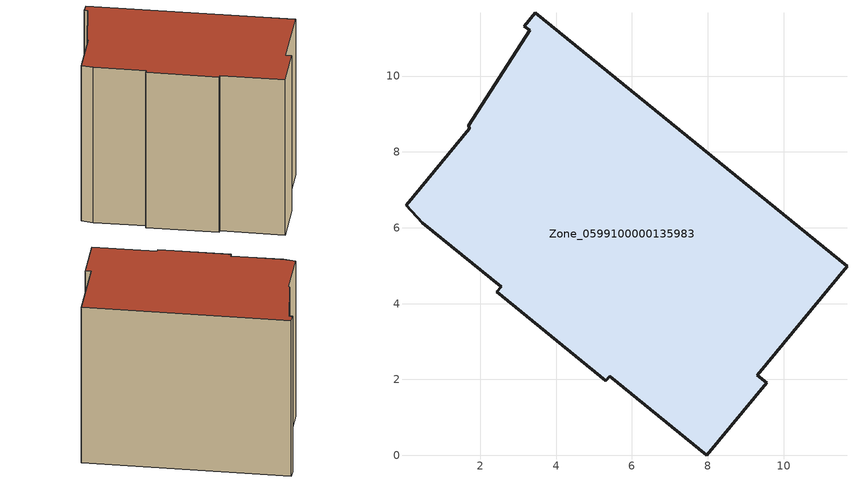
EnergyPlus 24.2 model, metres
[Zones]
Zone_0599100000135983
 floor ground (C_G): 3.16,11.31 3.45,11.67 11.67,4.99 9.31,2.11 9.55,1.92 7.97,0 5.41,2.09 5.31,1.96 2.44,4.31 2.55,4.44 0.48,6.13 0.06,6.59 1.71,8.61 1.7,8.7 3.3,11.21 z0
 wall outside (C_F): 3.45,11.67 3.16,11.31 3.3,11.21 1.7,8.7 1.71,8.61 0.06,6.59 0.48,6.13 2.55,4.44 2.44,4.31 5.31,1.96 5.41,2.09 7.97,0 9.55,1.92 9.31,2.11 11.67,4.99 3.45,11.67 z0:8.89
 roof outside (C_R): 3.3,11.21 1.7,8.7 1.71,8.61 0.06,6.59 0.48,6.13 2.55,4.44 2.44,4.31 5.31,1.96 5.41,2.09 7.97,0 9.55,1.92 9.31,2.11 11.67,4.99 3.45,11.67 3.16,11.31 z8.89
[BUILDING]
Pand.0599100000135983: North Axis=0; Terrain=City; Loads Convergence Tolerance Value=0.04; Temperature Convergence Tolerance Value=0.4; Solar Distribution=FullExterior; Maximum Number of Warmup Days=25; Minimum Number of Warmup Days=1
[Site:Location]
Rotterdam.The.Hague.AP_ZH_NLD Design_Conditions: Latitude=51.96; Longitude=4.45; Time Zone=1; Elevation=-4.5
[SITE:GROUNDTEMPERATURE:BUILDINGSURFACE]
18, 18, 18, 18, 18, 18, 18, 18, 18, 18, 18, 18
[MATERIAL] Thermal Absorptance=0.9; Solar Absorptance=0.7; Visible Absorptance=0.7
Name | Roughness | Thickness | Conductivity | Density | Specific Heat
G.TC.1946-1964 | MediumSmooth | 0.15 | 1 | 540 | 1210
F.TC.1946-1964 | Rough | 0.3 | 0.857143 | 1920 | 840
R.TC.1946-1964 | MediumRough | 0.2 | 0.235294 | 1500 | 1000
[CONSTRUCTION]
C_G: G.TC.1946-1964
C_F: F.TC.1946-1964
C_R: R.TC.1946-1964
[ZONE]
Zone_0599100000135983: Type=1; Multiplier=1; Ceiling Height=Autocalculate; Volume=Autocalculate; Floor Area=autocalculate; Part of Total Floor Area=Yes
[ZONEINFILTRATION:DESIGNFLOWRATE]
Infil_Zone_0599100000135983: Zone or ZoneList or Space or SpaceList=Zone_0599100000135983; Schedule=AlwaysOn; Design Flow Rate Calculation Method=Flow/Area; Flow Rate per Floor Area=0.003; Constant Term Coefficient=1; Temperature Term Coefficient=0; Velocity Term Coefficient=0; Velocity Squared Term Coefficient=0
[HVACTEMPLATE:ZONE:IDEALLOADSAIRSYSTEM]
Zone_0599100000135983: Maximum Heating Supply Air Temperature=50; Minimum Cooling Supply Air Temperature=13; Maximum Heating Supply Air Humidity Ratio=0.0156; Minimum Cooling Supply Air Humidity Ratio=0.0077; Heating Limit=NoLimit; Cooling Limit=NoLimit; Dehumidification Control Type=ConstantSensibleHeatRatio; Cooling Sensible Heat Ratio=0.7; Dehumidification Setpoint=60; Humidification Control Type=None; Humidification Setpoint=30; Outdoor Air Method=None; Outdoor Air Flow Rate per Person=0.00944; Outdoor Air Flow Rate per Zone Floor Area=0; Outdoor Air Flow Rate per Zone=0; Demand Controlled Ventilation Type=None; Outdoor Air Economizer Type=NoEconomizer; Heat Recovery Type=None; Sensible Heat Recovery Effectiveness=0.7; Latent Heat Recovery Effectiveness=0.65
[ZONECONTROL:THERMOSTAT]
ThermostatControl_Zone_0599100000135983: Zone or ZoneList=Zone_0599100000135983; Control Type Schedule=DualSetpointControlType; Control 1=Thermostat_Zone_0599100000135983; Temperature Difference Between Cutout And Setpoint=0
[THERMOSTATSETPOINT:DUALSETPOINT]
Thermostat_Zone_0599100000135983: Heating Setpoint Temperature Schedule=HeatingSetpoint_Zone_0599100000135983; Cooling Setpoint Temperature Schedule=CoolingSetpoint_Zone_0599100000135983
[SCHEDULE:COMPACT]
HeatingSetpoint_Zone_0599100000135983: Through: 12/31, For: AllDays, Until: 24:00, 21
CoolingSetpoint_Zone_0599100000135983: Through: 12/31, For: AllDays, Until: 24:00, 24
DualSetpointControlType: Through: 12/31, For: AllDays, Until: 24:00, 4
AlwaysOn: Through: 12/31, For: AllDays, Until: 24:00, 1
